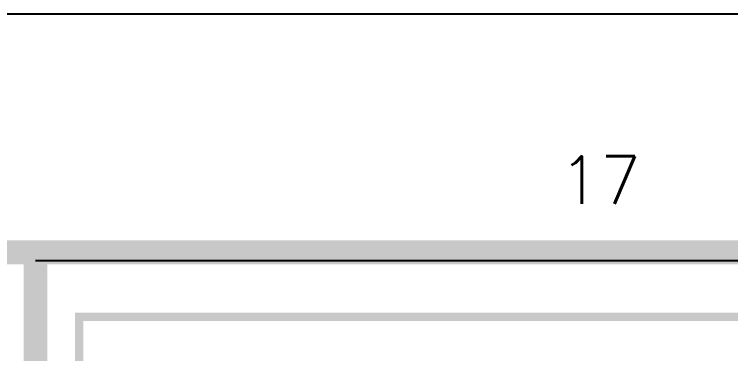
# Model space of a CAD drawing. Header units: inches. Extents: x 0 to 508000, y 0 to 738838.
# Drawn here: x 82539 to 85548, y 191313 to 192738 of the extents above; entities that cross this region are included whole.
import ezdxf
from ezdxf.enums import TextEntityAlignment as Align

# ---------------------------------------------------------------- set-up
doc = ezdxf.new("R2010")
doc.units = ezdxf.units.IN
doc.header["$LTSCALE"] = 1000
doc.header["$MEASUREMENT"] = 0
doc.layers.add('TK', color=7, linetype='Continuous', true_color=0xffffff)
doc.layers.add('ZG-图框层', color=4, linetype='Continuous', true_color=0x00ffff)
doc.styles.add('ISOCP', font='txt.shx', dxfattribs={"height": 0.2, "bigfont": 'gbcbig.shx'})

# ---------------------------------------------------------------- blocks, each defined once
blk = doc.blocks.new('CCIAD-TK-A2-图签')
at = {"layer": 'TK', "color": 0, "lineweight": -3}
blk.add_line((529.286, 409.65), (584, 409.65), dxfattribs=at)
at = {"layer": 'TK', "lineweight": -3, "const_width": 1}
blk.add_lwpolyline([(529.286, 10.457), (529.286, 410)], dxfattribs=at)
at = {"layer": 'TK', "lineweight": -3, "const_width": 0.347}
for points in [[(531.117, 349.234), (582.387, 349.234), (582.387, 407.289), (531.117, 407.289)], [(531.117, 407.289), (582.387, 407.289)]]:
    blk.add_lwpolyline(points, close=True, dxfattribs=at)

msp = doc.modelspace()

# ---------------------------------------------------------------- linework, layer by layer
at = {"layer": 'ZG-图框层', "lineweight": -3}
msp.add_lwpolyline([(0, 150738.4), (89100, 150738.4), (89100, 192738.4), (0, 192738.4)], close=True, dxfattribs=at)
at = {"layer": 'ZG-图框层', "lineweight": -3, "const_width": 100}
msp.add_lwpolyline([(2500, 151738.4), (88100, 151738.4), (88100, 191738.4), (2500, 191738.4)], close=True, dxfattribs=at)

# ---------------------------------------------------------------- block references
at = {"layer": 'TK', "xscale": 100, "yscale": 100}
msp.add_blockref('CCIAD-TK-A2-图签', (29700, 150738.4), dxfattribs=at)

# ---------------------------------------------------------------- texts
at = {"layer": 'TK', "style": 'ISOCP'}
msp.add_text('17', height=200, dxfattribs=at).set_placement((85000, 192042.3), align=Align.MIDDLE_CENTER)

doc.saveas('drawing.dxf')
